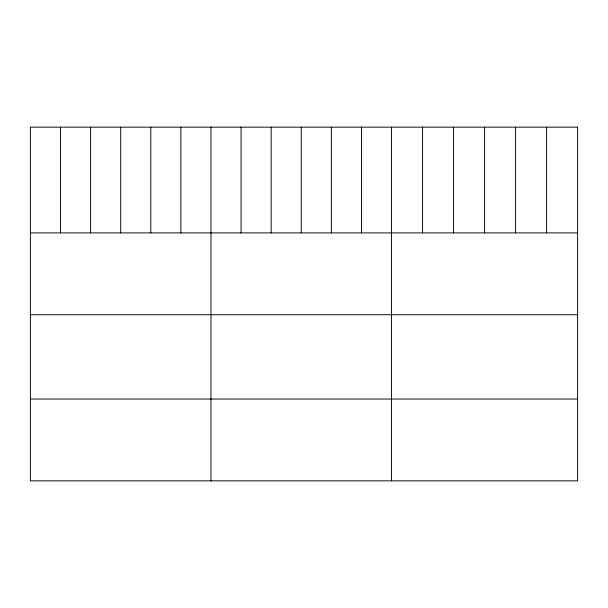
<?xml version="1.0" encoding="UTF-8"?>
<svg xmlns="http://www.w3.org/2000/svg" width="608" height="608" viewBox="0 0 608 608"><rect width="100%" height="100%" fill="white"/><g stroke="black" fill="none" stroke-linecap="round" stroke-linejoin="round"><path stroke-width="0.91" d="M30.4 232.902L577.6 232.902M30.4 314.724L577.6 314.724M30.4 399.03L577.6 399.03M546.592 127.148L546.592 232.902M515.584 127.148L515.584 232.902M484.576 127.148L484.576 232.902M453.568 127.148L453.568 232.902M422.56 127.148L422.56 232.902M391.552 127.148L391.552 480.852M361.456 127.148L361.456 232.902M331.36 127.148L331.36 232.902M301.264 127.148L301.264 232.902M271.168 127.148L271.168 232.902M241.072 127.148L241.072 232.902M210.976 127.148L210.976 480.852M180.88 127.148L180.88 232.902M150.784 127.148L150.784 232.902M120.688 127.148L120.688 232.902M90.592 127.148L90.592 232.902M60.496 127.148L60.496 232.902M577.6 127.148L30.4 127.148L30.4 480.852L577.6 480.852L577.6 127.148"/></g></svg>
